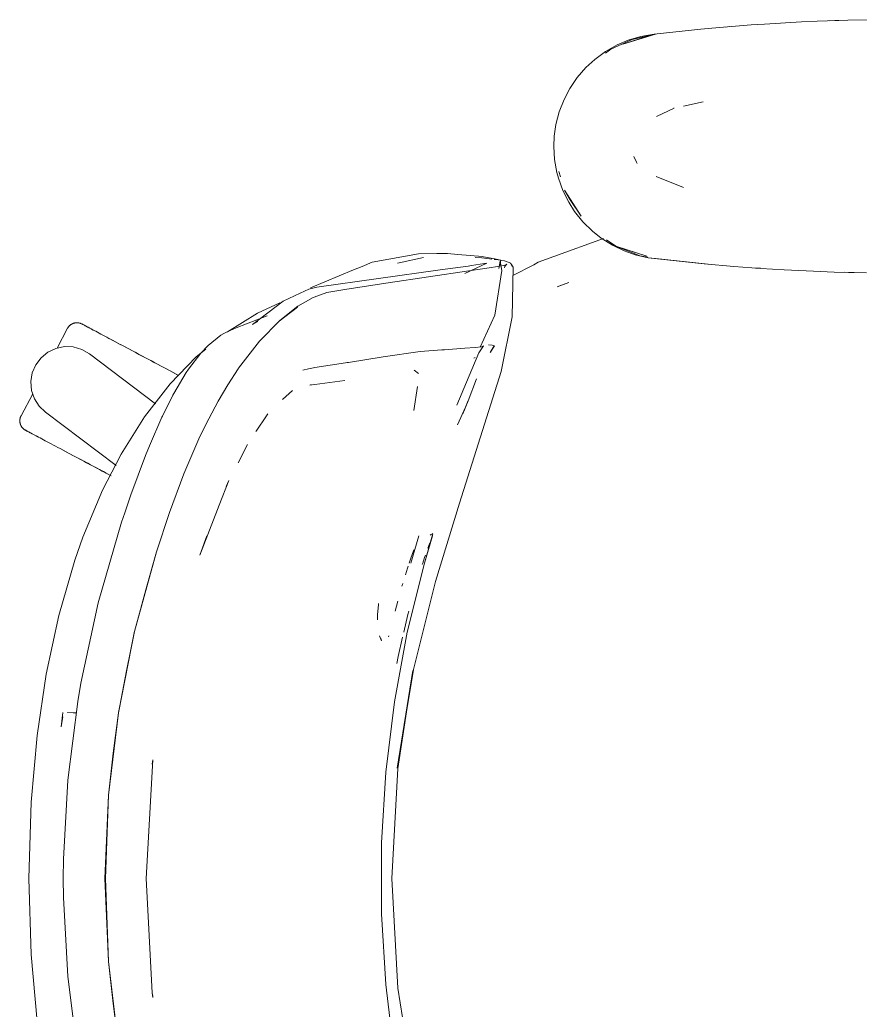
# Model space of a CAD drawing. Header units: millimetres. Extents: x 155927 to 326028, y -36033 to 97293.
# Drawn here: x 200226.8 to 200548.3, y 33479.4 to 33858.2 of the extents above; entities that cross this region are included whole.
import ezdxf

# ---------------------------------------------------------------- set-up
doc = ezdxf.new("R2010")
doc.units = ezdxf.units.MM
doc.header["$MEASUREMENT"] = 0
doc.layers.add('G-IMPT', color=8, linetype='CONTINUOUS', lineweight=9)
doc.layers.add('I-FURN', color=8, linetype='CONTINUOUS', lineweight=9)

msp = doc.modelspace()

# ---------------------------------------------------------------- linework, layer by layer
at = {"layer": 'G-IMPT'}
for p, q in [((200531.83, 33857.65), (200543.59, 33858.04)), ((200536.72, 33857.79), (200538.65, 33857.9)), ((200538.65, 33857.9), (200540.15, 33857.92)), ((200552.01, 33858.21), (200543.59, 33858.04)), ((200487.39, 33854.67), (200469.47, 33852.76)), ((200491.52, 33855.02), (200487.39, 33854.67)), ((200506.58, 33856.26), (200491.52, 33855.02)), ((200498.4, 33855.61), (200496.72, 33855.44)), ((200506.58, 33856.26), (200511.67, 33856.59)), ((200511.67, 33856.59), (200525.81, 33857.4)), ((200531.83, 33857.65), (200525.81, 33857.4)), ((200461.01, 33850.72), (200452.95, 33846.98)), ((200455.32, 33848.59), (200459.56, 33850.4)), ((200469.98, 33852.76), (200457.52, 33848.93)), ((200457.52, 33848.93), (200466.66, 33851.85)), ((200459.56, 33850.4), (200464.42, 33851.87)), ((200461.01, 33850.72), (200469.41, 33852.64)), ((200469.47, 33852.76), (200464.42, 33851.87)), ((200469.98, 33852.76), (200466.66, 33851.85)), ((200450.84, 33845.39), (200452.95, 33846.98)), ((200455.32, 33848.59), (200450.88, 33846.08)), ((200446.8, 33843.08), (200443.36, 33839.92)), ((200446.8, 33843.08), (200450.88, 33846.08)), ((200440.04, 33836.08), (200443.36, 33839.92)), ((200437.21, 33831.92), (200440.04, 33836.08)), ((200437.21, 33831.92), (200435.02, 33827.75)), ((200435.02, 33827.75), (200433.18, 33823.04)), ((200470.35, 33821.19), (200477.13, 33824.46)), ((200476.85, 33824.38), (200477.13, 33824.46)), ((200488.18, 33826.8), (200480.75, 33825.22)), ((200431.92, 33818.17), (200433.18, 33823.04)), ((200431.92, 33818.17), (200431.27, 33813.66)), ((200431.1, 33809.81), (200431.27, 33813.66)), ((200431.1, 33809.81), (200431.4, 33804.77)), ((200431.4, 33804.77), (200432.28, 33799.82)), ((200461.72, 33805.99), (200462.73, 33803.76)), ((200462.73, 33803.76), (200463.03, 33803.31)), ((200432.28, 33799.82), (200432.84, 33797.7)), ((200434.55, 33792.92), (200432.84, 33797.7)), ((200433.64, 33798.13), (200433.02, 33800.16)), ((200480.68, 33794.09), (200470.26, 33798.24)), ((200434.55, 33792.92), (200436.79, 33788.41)), ((200435.2, 33793.02), (200437.36, 33789.34)), ((200435.2, 33793.02), (200441.52, 33783.07)), ((200436.79, 33788.41), (200439.06, 33784.87)), ((200437.36, 33789.34), (200441.52, 33783.07)), ((200442.25, 33780.89), (200439.06, 33784.87)), ((200442.25, 33780.89), (200445.86, 33777.34)), ((200450.06, 33774.6), (200431.12, 33767.66)), ((200445.86, 33777.34), (200449.16, 33774.72)), ((200453.49, 33771.99), (200449.16, 33774.72)), ((200454.81, 33771.6), (200451.23, 33774.02)), ((200453.49, 33771.99), (200458.07, 33769.8)), ((200464.03, 33767.99), (200454.81, 33771.6)), ((200454.81, 33771.6), (200457.52, 33770.69)), ((200454.81, 33771.6), (200466.66, 33767.78)), ((200457.52, 33770.69), (200466.66, 33767.78)), ((200379.34, 33768.76), (200361.64, 33765.52)), ((200381.2, 33767.35), (200371.9, 33765.3)), ((200379.34, 33768.76), (200386.31, 33768.78)), ((200386.31, 33768.78), (200390.48, 33768.78)), ((200394.43, 33768.44), (200390.48, 33768.78)), ((200403.76, 33767.64), (200394.43, 33768.44)), ((200403.59, 33767.12), (200401, 33767.33)), ((200407.38, 33766.7), (200403.59, 33767.12)), ((200403.76, 33767.64), (200404.23, 33767.6)), ((200404.23, 33767.6), (200408.48, 33766.78)), ((200431.12, 33767.66), (200425.15, 33765.47)), ((200458.07, 33769.8), (200462.2, 33768.35)), ((200467.16, 33767.2), (200462.2, 33768.35)), ((200467.09, 33767.41), (200464.03, 33767.99)), ((200467.16, 33767.2), (200490.12, 33764.74)), ((200467.16, 33767.2), (200469.98, 33766.86)), ((200467.16, 33767.2), (200488.6, 33764.84)), ((200490.12, 33764.74), (200469.98, 33766.86)), ((200354.42, 33762.53), (200357.78, 33763.92)), ((200361.64, 33765.52), (200357.78, 33763.92)), ((200371.9, 33765.3), (200371.32, 33765.15)), ((200387.62, 33762.57), (200398.28, 33764.01)), ((200405.46, 33765.2), (200397.06, 33761.21)), ((200399.58, 33764.23), (200398.28, 33764.01)), ((200406.43, 33763.29), (200398.58, 33762.18)), ((200399.58, 33764.23), (200404.6, 33765.06)), ((200405.46, 33765.2), (200404.6, 33765.06)), ((200412.7, 33764.4), (200406.43, 33763.29)), ((200408.89, 33766.53), (200408.27, 33766.6)), ((200408.48, 33766.78), (200410.8, 33766.34)), ((200408.89, 33766.53), (200412.17, 33765.99)), ((200410.07, 33763.06), (200410.8, 33766.34)), ((200410.07, 33763.06), (200410.56, 33765.93)), ((200410.56, 33765.93), (200411.25, 33762.35)), ((200412.08, 33764.23), (200413.18, 33764.79)), ((200412.08, 33764.23), (200412.7, 33764.4)), ((200414.03, 33765.44), (200412.17, 33765.99)), ((200412.28, 33763.36), (200412.36, 33763.86)), ((200412.68, 33764.4), (200412.36, 33763.86)), ((200412.68, 33764.4), (200413.18, 33764.79)), ((200414.03, 33765.44), (200414.57, 33765.12)), ((200414.57, 33765.12), (200414.94, 33764.62)), ((200415.55, 33763.59), (200414.94, 33764.62)), ((200415.07, 33764), (200414.94, 33764.62)), ((200414.94, 33764.62), (200414.96, 33764.55)), ((200415.07, 33764), (200414.96, 33764.55)), ((200415.16, 33744.6), (200415.55, 33763.59)), ((200415.48, 33760.4), (200423.39, 33764.54)), ((200423.39, 33764.54), (200425.15, 33765.47)), ((200488.6, 33764.84), (200500, 33763.86)), ((200510.28, 33763.13), (200500, 33763.86)), ((200508.24, 33763.27), (200506.82, 33763.4)), ((200508.24, 33763.27), (200510.14, 33763.18)), ((200510.28, 33763.13), (200519.15, 33762.57)), ((200337.97, 33755.74), (200354.42, 33762.53)), ((200387.62, 33762.57), (200340.4, 33755.9)), ((200398.58, 33762.18), (200367.71, 33757.63)), ((200408.53, 33745.3), (200411.25, 33762.35)), ((200530.46, 33762.03), (200519.15, 33762.57)), ((200530.46, 33762.03), (200538.34, 33761.73)), ((200550.65, 33761.44), (200538.34, 33761.73)), ((200542.21, 33761.65), (200543.87, 33761.58)), ((200543.87, 33761.58), (200545.95, 33761.58)), ((200340.4, 33755.9), (200337.41, 33755.25)), ((200367.71, 33757.63), (200351.94, 33755.23)), ((200432.42, 33756.06), (200436.89, 33757.7)), ((200432.42, 33756.06), (200433.01, 33756.32)), ((200436.89, 33757.7), (200433.01, 33756.32)), ((200334.04, 33753.68), (200327.52, 33750.64)), ((200333.22, 33748.68), (200339.06, 33751.97)), ((200334.04, 33753.68), (200337.41, 33755.25)), ((200339.06, 33751.97), (200339.48, 33752.18)), ((200344.27, 33753.93), (200339.48, 33752.18)), ((200344.27, 33753.93), (200351.94, 33755.23)), ((200315.82, 33741.7), (200327.52, 33750.64)), ((200326.34, 33749.97), (200317.71, 33745.99)), ((200326.05, 33742.96), (200333, 33748.35)), ((200333.22, 33748.68), (200326.26, 33743.26)), ((200333, 33748.35), (200329.62, 33745.76)), ((200317.71, 33745.99), (200306.26, 33738.87)), ((200321.47, 33744.94), (200309.57, 33740.43)), ((200326.05, 33742.96), (200329.62, 33745.76)), ((200408.53, 33745.3), (200402.92, 33732.95)), ((200415.16, 33744.6), (200410.97, 33723.65)), ((200307.34, 33739.35), (200309.57, 33740.43)), ((200315.82, 33741.7), (200317.85, 33742.86)), ((200318.52, 33735.36), (200326.26, 33743.26)), ((200303.77, 33737.56), (200298.9, 33733.7)), ((200303.77, 33737.56), (200304.9, 33738.18)), ((200304.9, 33738.18), (200307.34, 33739.35)), ((200298.9, 33733.7), (200296.01, 33730.68)), ((200318.52, 33735.36), (200310.5, 33724.92)), ((200397.12, 33732.58), (200400.99, 33732.88)), ((200401.07, 33732.88), (200400.99, 33732.88)), ((200401.07, 33732.88), (200403.46, 33733.18)), ((200404.19, 33733.47), (200402.43, 33730.8)), ((200403.47, 33733.18), (200403.46, 33733.18)), ((200403.47, 33733.18), (200404.19, 33733.47)), ((200406.1, 33733.94), (200407.46, 33733.77)), ((200406.8, 33731.01), (200408.33, 33733.5)), ((200408.39, 33733.48), (200406.8, 33731.01)), ((200408.33, 33733.5), (200406.84, 33731.03)), ((200407.46, 33733.77), (200408.33, 33733.5)), ((200408.39, 33733.48), (200408.33, 33733.5)), ((200294.34, 33729.26), (200284.38, 33718.96)), ((200296.01, 33730.68), (200291.29, 33724.55)), ((200294.34, 33729.26), (200298.01, 33732.26)), ((200365.88, 33729.29), (200352.52, 33727.17)), ((200365.88, 33729.29), (200379.95, 33731.32)), ((200380.03, 33731.33), (200379.95, 33731.32)), ((200380.03, 33731.33), (200388.27, 33731.95)), ((200388.27, 33731.95), (200389.26, 33732.02)), ((200389.26, 33732.02), (200397.12, 33732.58)), ((200402.43, 33730.8), (200393.99, 33710.82)), ((200400.98, 33729.08), (200400.54, 33728.81)), ((200339.68, 33725.2), (200339.21, 33725.12)), ((200351.4, 33727), (200339.68, 33725.2)), ((200351.4, 33727), (200352.01, 33727.09)), ((200352.52, 33727.17), (200352.01, 33727.09)), ((200285.7, 33715.26), (200290.43, 33723.26)), ((200291.29, 33724.55), (200290.43, 33723.26)), ((200306.45, 33718.57), (200310.33, 33724.67)), ((200310.33, 33724.67), (200310.5, 33724.92)), ((200335.06, 33724.24), (200337.23, 33724.7)), ((200337.23, 33724.7), (200339.21, 33725.12)), ((200379.29, 33722.94), (200377.65, 33724.22)), ((200394.98, 33673.41), (200410.97, 33723.65)), ((200274.57, 33706.36), (200284.38, 33718.96)), ((200306.45, 33718.57), (200302.68, 33712.34)), ((200351.1, 33720.32), (200337.75, 33718.54)), ((200337.75, 33718.54), (200338.22, 33718.68)), ((200378.94, 33717.99), (200377.54, 33708.83)), ((200378.94, 33717.99), (200378.89, 33717.64)), ((200398.29, 33712.46), (200401.54, 33720.93)), ((200285.39, 33714.66), (200281.39, 33706.65)), ((200285.39, 33714.66), (200285.7, 33715.26)), ((200327.25, 33713.04), (200331.16, 33716.38)), ((200299.11, 33705.55), (200302.68, 33712.34)), ((200397.27, 33710.08), (200394.22, 33703.37)), ((200396.27, 33707.56), (200398.3, 33712.67)), ((200398.3, 33712.67), (200396.27, 33707.55)), ((200398.29, 33712.46), (200396.27, 33707.56)), ((200265.6, 33692.07), (200274.57, 33706.36)), ((200281.17, 33706.21), (200281.39, 33706.65)), ((200320.98, 33706.41), (200317.48, 33701.27)), ((200320.98, 33706.41), (200321.73, 33707.51)), ((200281.17, 33706.21), (200276.4, 33695.25)), ((200299.11, 33705.55), (200295.72, 33698.82)), ((200289.55, 33684.6), (200295.72, 33698.82)), ((200317.48, 33701.27), (200317.09, 33700.7)), ((200276.4, 33695.25), (200274.92, 33691.57)), ((200313.95, 33695.8), (200310.41, 33688.83)), ((200258.51, 33678.29), (200265.6, 33692.07)), ((200269.32, 33676.5), (200274.92, 33691.57)), ((200284.09, 33669.72), (200289.55, 33684.6)), ((200303.05, 33672.64), (200306.78, 33681.96)), ((200306.78, 33681.96), (200305.78, 33679.72)), ((200250.99, 33660.32), (200258.51, 33678.29)), ((200269.32, 33676.5), (200266.98, 33669.67)), ((200302.39, 33670.91), (200303.05, 33672.64)), ((200385.8, 33643.43), (200394.98, 33673.41)), ((200265.78, 33666.07), (200266.98, 33669.67)), ((200284.09, 33669.72), (200279.08, 33654.8)), ((200295.68, 33653.46), (200302.39, 33670.91)), ((200265.78, 33666.07), (200256.84, 33635.24)), ((200295.68, 33653.46), (200298.4, 33660.89)), ((200376.37, 33650.38), (200379.41, 33660.81)), ((200381.57, 33650.38), (200384.84, 33661.6)), ((200381.57, 33650.38), (200384.68, 33661.2)), ((200381.57, 33650.38), (200384.63, 33660.91)), ((200383.75, 33661.06), (200384.36, 33661.45)), ((200383.75, 33661.06), (200383.96, 33661.21)), ((200384.63, 33660.91), (200384.68, 33661.2)), ((200384.84, 33661.6), (200384.7, 33661.85)), ((200250.99, 33660.32), (200247.92, 33651.58)), ((200382.95, 33656.16), (200383.29, 33657.13)), ((200383.29, 33657.13), (200383.69, 33658.2)), ((200270.7, 33624.3), (200279.08, 33654.8)), ((200270.7, 33624.3), (200279.12, 33654.71)), ((200275.35, 33641.55), (200279.12, 33654.71)), ((200376.48, 33652.68), (200376.74, 33653.4)), ((200377.5, 33655.56), (200376.74, 33653.4)), ((200381.96, 33653.41), (200381.67, 33652.61)), ((200247.92, 33651.58), (200241.74, 33630.34)), ((200375.02, 33624.06), (200381.57, 33650.38)), ((200376.48, 33652.68), (200375.71, 33650.37)), ((200380.94, 33650.38), (200380.79, 33649.92)), ((200380.94, 33650.38), (200381.67, 33652.61)), ((200375.09, 33648.46), (200374.3, 33645.97)), ((200375.33, 33649.24), (200375.09, 33648.46)), ((200373.31, 33642.67), (200372.98, 33641.55)), ((200385.8, 33643.43), (200377.48, 33609.75)), ((200275.35, 33641.55), (200270.7, 33624.3)), ((200250.17, 33604.45), (200256.84, 33635.24)), ((200363.7, 33630.82), (200363.98, 33634.53)), ((200363.98, 33634.53), (200364.01, 33635.01)), ((200371.4, 33635.88), (200370.4, 33632.02)), ((200371.4, 33635.88), (200371.01, 33634.35)), ((200363.7, 33630.82), (200363.6, 33629.45)), ((200373.7, 33624.05), (200375.25, 33630.8)), ((200375.25, 33630.8), (200375.59, 33632.08)), ((200241.74, 33630.34), (200236.93, 33607.98)), ((200363.6, 33628.75), (200363.6, 33629.45)), ((200264.52, 33593.18), (200270.74, 33624.42)), ((200270.74, 33624.42), (200264.53, 33593.25)), ((200270.7, 33624.3), (200267.62, 33609.28)), ((200375.02, 33624.06), (200370.09, 33597.4)), ((200365.13, 33620.66), (200364.45, 33622.61)), ((200365.13, 33620.66), (200364.92, 33621.71)), ((200367.8, 33622.26), (200367.94, 33622.67)), ((200371.54, 33614.65), (200373.25, 33622.07)), ((200371.07, 33612.02), (200371.54, 33614.65)), ((200233.44, 33584.56), (200236.93, 33607.98)), ((200264.52, 33593.18), (200267.62, 33609.28)), ((200377.48, 33609.75), (200371.23, 33572.01)), ((200371.23, 33572.01), (200377.22, 33609.37)), ((200371.49, 33571.83), (200377.22, 33609.37)), ((200248.99, 33597.53), (200250.17, 33604.45)), ((200245.17, 33567.36), (200248.99, 33597.53)), ((200370.09, 33597.4), (200366.79, 33570.48)), ((200243.34, 33593.26), (200242.69, 33587.85)), ((200245.1, 33593.29), (200247.19, 33593.22)), ((200245.1, 33593.29), (200245.21, 33593.29)), ((200248.44, 33593.17), (200247.19, 33593.22)), ((200260.7, 33561.66), (200264.53, 33593.25)), ((200260.74, 33561.62), (200264.52, 33593.18)), ((200262.58, 33577.7), (200264.52, 33593.18)), ((200243.26, 33591.61), (200242.69, 33587.85)), ((200231.18, 33558.99), (200233.44, 33584.56)), ((200262.58, 33577.7), (200260.74, 33561.62)), ((200275.19, 33529.85), (200277.69, 33575.19)), ((200277.69, 33575.19), (200277.46, 33573.57)), ((200277.46, 33573.57), (200277.7, 33574.88)), ((200277.74, 33575.12), (200277.7, 33574.88)), ((200365.14, 33543.41), (200366.79, 33570.48)), ((200371.49, 33571.83), (200369.13, 33529.85)), ((200243.56, 33537.16), (200245.17, 33567.36)), ((200230.33, 33529.85), (200231.18, 33558.99)), ((200259.37, 33529.85), (200260.7, 33561.66)), ((200260.74, 33561.62), (200259.6, 33529.85)), ((200260.74, 33561.62), (200260.06, 33546.73)), ((200260.06, 33546.73), (200259.6, 33529.85)), ((200365.14, 33516.29), (200365.14, 33543.41)), ((200243.56, 33537.16), (200243.46, 33529.85)), ((200231.18, 33500.7), (200230.33, 33529.85)), ((200243.56, 33522.53), (200243.46, 33529.85)), ((200260.7, 33498.03), (200259.37, 33529.85)), ((200260.06, 33512.96), (200259.6, 33529.85)), ((200260.74, 33498.07), (200259.6, 33529.85)), ((200275.14, 33529.85), (200277.46, 33486.12)), ((200275.19, 33529.85), (200277.46, 33486.12)), ((200371.49, 33487.86), (200369.13, 33529.85)), ((200243.56, 33522.53), (200245.17, 33492.33)), ((200365.14, 33516.29), (200366.79, 33489.21)), ((200260.06, 33512.96), (200260.74, 33498.07)), ((200233.44, 33475.13), (200231.18, 33500.7)), ((200260.7, 33498.03), (200264.53, 33466.44)), ((200260.74, 33498.07), (200264.52, 33466.52)), ((200260.74, 33498.07), (200262.58, 33481.99)), ((200245.17, 33492.33), (200248.99, 33462.16)), ((200370.09, 33462.3), (200366.79, 33489.21)), ((200377.48, 33449.94), (200371.49, 33487.86)), ((200277.46, 33486.12), (200277.73, 33484.34)), ((200277.46, 33486.12), (200277.7, 33484.81)), ((200277.74, 33484.57), (200277.7, 33484.81)), ((200264.52, 33466.52), (200262.58, 33481.99))]:
    msp.add_line(p, q, dxfattribs=at)
at = {"layer": 'I-FURN'}
for p, q in [((200245.1, 33740.23), (200245.18, 33740.37)), ((200245.18, 33740.37), (200245.27, 33740.5)), ((200245.27, 33740.5), (200245.36, 33740.64)), ((200245.36, 33740.64), (200245.45, 33740.77)), ((200245.45, 33740.77), (200245.55, 33740.89)), ((200245.55, 33740.89), (200245.65, 33741.02)), ((200245.65, 33741.02), (200245.76, 33741.13)), ((200245.76, 33741.13), (200245.88, 33741.25)), ((200245.88, 33741.25), (200246, 33741.36)), ((200246, 33741.36), (200246.12, 33741.46)), ((200246.12, 33741.46), (200246.25, 33741.56)), ((200246.25, 33741.56), (200246.38, 33741.65)), ((200246.38, 33741.65), (200246.51, 33741.74)), ((200246.51, 33741.74), (200246.65, 33741.83)), ((200246.65, 33741.83), (200246.79, 33741.9)), ((200246.79, 33741.9), (200246.94, 33741.98)), ((200246.94, 33741.98), (200247.08, 33742.04)), ((200247.08, 33742.04), (200247.23, 33742.1)), ((200247.23, 33742.1), (200247.39, 33742.16)), ((200247.39, 33742.16), (200247.54, 33742.2)), ((200247.54, 33742.2), (200247.7, 33742.25)), ((200247.7, 33742.25), (200247.85, 33742.28)), ((200247.85, 33742.28), (200248.01, 33742.31)), ((200248.01, 33742.31), (200248.17, 33742.33)), ((200248.17, 33742.33), (200248.33, 33742.35)), ((200248.33, 33742.35), (200248.49, 33742.36)), ((200248.49, 33742.36), (200248.65, 33742.36)), ((200248.65, 33742.36), (200248.81, 33742.36)), ((200248.81, 33742.36), (200248.98, 33742.35)), ((200248.98, 33742.35), (200249.14, 33742.34)), ((200249.14, 33742.34), (200249.3, 33742.31)), ((200249.3, 33742.31), (200249.45, 33742.28)), ((200249.45, 33742.28), (200249.61, 33742.25)), ((200249.61, 33742.25), (200249.77, 33742.21)), ((200249.77, 33742.21), (200249.92, 33742.16)), ((200249.92, 33742.16), (200250.07, 33742.11)), ((200250.07, 33742.11), (200250.22, 33742.05)), ((200250.22, 33742.05), (200250.37, 33741.98)), ((200250.37, 33741.98), (200250.52, 33741.91)), ((200250.52, 33741.91), (200250.55, 33741.89)), ((200250.55, 33741.89), (200250.57, 33741.88)), ((200250.56, 33741.89), (200250.55, 33741.89)), ((200250.6, 33741.87), (200250.56, 33741.89)), ((200250.57, 33741.88), (200250.63, 33741.85)), ((200250.68, 33741.82), (200250.6, 33741.87)), ((200250.63, 33741.85), (200250.73, 33741.8)), ((200250.81, 33741.76), (200250.68, 33741.82)), ((200250.73, 33741.8), (200250.87, 33741.72)), ((200250.97, 33741.67), (200250.81, 33741.76)), ((200250.87, 33741.72), (200251.05, 33741.63)), ((200251.17, 33741.56), (200250.97, 33741.67)), ((200251.05, 33741.63), (200251.27, 33741.51)), ((200251.41, 33741.44), (200251.17, 33741.56)), ((200251.27, 33741.51), (200251.53, 33741.37)), ((200251.69, 33741.29), (200251.41, 33741.44)), ((200251.53, 33741.37), (200251.83, 33741.21)), ((200252.01, 33741.12), (200251.69, 33741.29)), ((200251.83, 33741.21), (200252.17, 33741.03)), ((200252.36, 33740.93), (200252.01, 33741.12)), ((200252.17, 33741.03), (200252.54, 33740.84)), ((200252.75, 33740.72), (200252.36, 33740.93)), ((200252.54, 33740.84), (200252.95, 33740.62)), ((200253.18, 33740.49), (200252.75, 33740.72)), ((200252.95, 33740.62), (200253.39, 33740.38)), ((200253.65, 33740.25), (200253.18, 33740.49)), ((200253.39, 33740.38), (200253.88, 33740.12)), ((200245.1, 33740.23), (200241.07, 33732.64)), ((200254.15, 33739.98), (200253.65, 33740.25)), ((200253.88, 33740.12), (200254.39, 33739.85)), ((200254.69, 33739.69), (200254.15, 33739.98)), ((200254.39, 33739.85), (200254.94, 33739.56)), ((200255.26, 33739.39), (200254.69, 33739.69)), ((200254.94, 33739.56), (200255.53, 33739.25)), ((200255.86, 33739.07), (200255.26, 33739.39)), ((200256.49, 33738.73), (200255.86, 33739.07)), ((200257.15, 33738.38), (200256.49, 33738.73)), ((200257.85, 33738.01), (200257.15, 33738.38)), ((200258.57, 33737.63), (200257.85, 33738.01)), ((200259.32, 33737.23), (200258.57, 33737.63)), ((200260.1, 33736.82), (200259.32, 33737.23)), ((200260.9, 33736.39), (200260.1, 33736.82)), ((200240.61, 33732.55), (200243.92, 33733.22)), ((200243.92, 33733.22), (200247.29, 33733.08)), ((200247.29, 33733.08), (200250.53, 33732.14)), ((200261.72, 33735.95), (200260.9, 33736.39)), ((200261.27, 33736.19), (200262.11, 33735.75)), ((200262.57, 33735.5), (200261.72, 33735.95)), ((200262.11, 33735.75), (200262.97, 33735.29)), ((200263.44, 33735.04), (200262.57, 33735.5)), ((200262.97, 33735.29), (200263.84, 33734.83)), ((200264.32, 33734.57), (200263.44, 33735.04)), ((200263.84, 33734.83), (200264.74, 33734.35)), ((200265.23, 33734.09), (200264.32, 33734.57)), ((200264.74, 33734.35), (200265.65, 33733.86)), ((200266.15, 33733.6), (200265.23, 33734.09)), ((200265.65, 33733.86), (200266.58, 33733.37)), ((200267.09, 33733.1), (200266.15, 33733.6)), ((200266.58, 33733.37), (200267.53, 33732.87)), ((200268.04, 33732.59), (200267.09, 33733.1)), ((200267.53, 33732.87), (200268.48, 33732.36)), ((200232.92, 33726.28), (200234.95, 33728.98)), ((200234.95, 33728.98), (200237.56, 33731.11)), ((200237.56, 33731.11), (200240.61, 33732.55)), ((200250.53, 33732.14), (200253.45, 33730.45)), ((200253.45, 33730.45), (200278.76, 33711.37)), ((200269.01, 33732.08), (200268.04, 33732.59)), ((200268.48, 33732.36), (200269.45, 33731.84)), ((200269.98, 33731.56), (200269.01, 33732.08)), ((200269.45, 33731.84), (200270.43, 33731.32)), ((200270.96, 33731.04), (200269.98, 33731.56)), ((200270.43, 33731.32), (200271.42, 33730.8)), ((200271.95, 33730.51), (200270.96, 33731.04)), ((200271.42, 33730.8), (200272.41, 33730.27)), ((200272.95, 33729.98), (200271.95, 33730.51)), ((200272.41, 33730.27), (200273.41, 33729.74)), ((200273.95, 33729.45), (200272.95, 33729.98)), ((200273.41, 33729.74), (200274.41, 33729.2)), ((200274.96, 33728.92), (200273.95, 33729.45)), ((200274.41, 33729.2), (200275.42, 33728.67)), ((200231.59, 33723.18), (200232.92, 33726.28)), ((200275.96, 33728.38), (200274.96, 33728.92)), ((200275.42, 33728.67), (200276.42, 33728.14)), ((200276.97, 33727.85), (200275.96, 33728.38)), ((200276.42, 33728.14), (200277.43, 33727.6)), ((200277.97, 33727.31), (200276.97, 33727.85)), ((200277.43, 33727.6), (200278.43, 33727.07)), ((200278.97, 33726.78), (200277.97, 33727.31)), ((200278.43, 33727.07), (200279.43, 33726.54)), ((200279.96, 33726.25), (200278.97, 33726.78)), ((200279.43, 33726.54), (200280.42, 33726.01)), ((200280.95, 33725.73), (200279.96, 33726.25)), ((200280.42, 33726.01), (200281.4, 33725.49)), ((200281.93, 33725.21), (200280.95, 33725.73)), ((200281.4, 33725.49), (200282.38, 33724.97)), ((200282.9, 33724.69), (200281.93, 33725.21)), ((200231.05, 33719.85), (200231.59, 33723.18)), ((200282.38, 33724.97), (200283.34, 33724.46)), ((200283.86, 33724.18), (200282.9, 33724.69)), ((200283.34, 33724.46), (200284.29, 33723.95)), ((200284.8, 33723.68), (200283.86, 33724.18)), ((200284.29, 33723.95), (200285.23, 33723.45)), ((200285.73, 33723.19), (200284.8, 33723.68)), ((200285.23, 33723.45), (200286.15, 33722.96)), ((200286.64, 33722.7), (200285.73, 33723.19)), ((200286.15, 33722.96), (200287.06, 33722.48)), ((200287.54, 33722.23), (200286.64, 33722.7)), ((200231.31, 33716.49), (200231.05, 33719.85)), ((200231.76, 33715.14), (200227.29, 33706.73)), ((200232.38, 33713.29), (200231.31, 33716.49)), ((200234.18, 33710.44), (200232.38, 33713.29)), ((200236.61, 33708.1), (200234.18, 33710.44)), ((200227.02, 33706.09), (200227.08, 33706.25)), ((200227.08, 33706.25), (200227.13, 33706.4)), ((200227.13, 33706.4), (200227.2, 33706.54)), ((200227.2, 33706.54), (200227.27, 33706.69)), ((200227.27, 33706.69), (200227.29, 33706.73)), ((200263.67, 33687.7), (200236.61, 33708.1)), ((200226.82, 33704.99), (200226.83, 33705.15)), ((200226.82, 33704.83), (200226.82, 33704.99)), ((200226.82, 33704.66), (200226.82, 33704.83)), ((200226.83, 33704.5), (200226.82, 33704.66)), ((200226.83, 33705.15), (200226.85, 33705.31)), ((200226.85, 33704.34), (200226.83, 33704.5)), ((200226.85, 33705.31), (200226.87, 33705.47)), ((200226.87, 33704.18), (200226.85, 33704.34)), ((200226.87, 33705.47), (200226.9, 33705.63)), ((200226.9, 33704.03), (200226.87, 33704.18)), ((200226.9, 33705.63), (200226.93, 33705.78)), ((200226.94, 33703.87), (200226.9, 33704.03)), ((200226.93, 33705.78), (200226.97, 33705.94)), ((200226.98, 33703.71), (200226.94, 33703.87)), ((200226.97, 33705.94), (200227.02, 33706.09)), ((200227.03, 33703.56), (200226.98, 33703.71)), ((200227.08, 33703.41), (200227.03, 33703.56)), ((200227.14, 33703.26), (200227.08, 33703.41)), ((200227.21, 33703.11), (200227.14, 33703.26)), ((200227.28, 33702.97), (200227.21, 33703.11)), ((200227.36, 33702.82), (200227.28, 33702.97)), ((200227.44, 33702.69), (200227.36, 33702.82)), ((200227.53, 33702.55), (200227.44, 33702.69)), ((200227.62, 33702.42), (200227.53, 33702.55)), ((200227.72, 33702.29), (200227.62, 33702.42)), ((200227.83, 33702.17), (200227.72, 33702.29)), ((200227.93, 33702.05), (200227.83, 33702.17)), ((200228.05, 33701.94), (200227.93, 33702.05)), ((200228.17, 33701.83), (200228.05, 33701.94)), ((200228.29, 33701.72), (200228.17, 33701.83)), ((200228.42, 33701.62), (200228.29, 33701.72)), ((200228.55, 33701.53), (200228.42, 33701.62)), ((200228.68, 33701.44), (200228.55, 33701.53)), ((200228.82, 33701.35), (200228.68, 33701.44)), ((200228.96, 33701.28), (200228.82, 33701.35)), ((200228.96, 33701.27), (200228.96, 33701.28)), ((200228.96, 33701.28), (200228.98, 33701.27)), ((200229.01, 33701.25), (200228.96, 33701.27)), ((200228.98, 33701.27), (200229.04, 33701.23)), ((200229.09, 33701.21), (200229.01, 33701.25)), ((200229.04, 33701.23), (200229.14, 33701.18)), ((200229.21, 33701.14), (200229.09, 33701.21)), ((200229.14, 33701.18), (200229.28, 33701.11)), ((200229.37, 33701.06), (200229.21, 33701.14)), ((200229.28, 33701.11), (200229.46, 33701.01)), ((200229.57, 33700.95), (200229.37, 33701.06)), ((200229.46, 33701.01), (200229.68, 33700.89)), ((200229.81, 33700.82), (200229.57, 33700.95)), ((200229.68, 33700.89), (200229.94, 33700.76)), ((200230.09, 33700.67), (200229.81, 33700.82)), ((200229.94, 33700.76), (200230.23, 33700.6)), ((200230.41, 33700.5), (200230.09, 33700.67)), ((200230.23, 33700.6), (200230.57, 33700.42)), ((200230.77, 33700.31), (200230.41, 33700.5)), ((200230.57, 33700.42), (200230.94, 33700.22)), ((200231.16, 33700.11), (200230.77, 33700.31)), ((200230.94, 33700.22), (200231.35, 33700)), ((200231.59, 33699.88), (200231.16, 33700.11)), ((200231.35, 33700), (200231.8, 33699.77)), ((200232.05, 33699.63), (200231.59, 33699.88)), ((200231.8, 33699.77), (200232.28, 33699.51)), ((200232.56, 33699.36), (200232.05, 33699.63)), ((200232.28, 33699.51), (200232.8, 33699.23)), ((200233.09, 33699.08), (200232.56, 33699.36)), ((200232.8, 33699.23), (200233.35, 33698.94)), ((200233.66, 33698.78), (200233.09, 33699.08)), ((200233.35, 33698.94), (200233.93, 33698.63)), ((200233.93, 33698.63), (200234.55, 33698.3)), ((200234.55, 33698.3), (200235.2, 33697.96)), ((200235.2, 33697.96), (200235.87, 33697.6)), ((200235.87, 33697.6), (200236.58, 33697.22)), ((200236.58, 33697.22), (200237.32, 33696.83)), ((200237.32, 33696.83), (200238.08, 33696.43)), ((200238.08, 33696.43), (200238.87, 33696.01)), ((200238.87, 33696.01), (200239.68, 33695.58)), ((200239.68, 33695.58), (200240.51, 33695.13)), ((200240.51, 33695.13), (200241.37, 33694.68)), ((200241.37, 33694.68), (200242.25, 33694.21)), ((200242.25, 33694.21), (200243.14, 33693.73)), ((200243.63, 33693.47), (200242.73, 33693.95)), ((200243.14, 33693.73), (200244.06, 33693.25)), ((200244.56, 33692.98), (200243.63, 33693.47)), ((200244.06, 33693.25), (200244.99, 33692.75)), ((200245.49, 33692.48), (200244.56, 33692.98)), ((200244.99, 33692.75), (200245.93, 33692.25)), ((200246.45, 33691.98), (200245.49, 33692.48)), ((200245.93, 33692.25), (200246.89, 33691.74)), ((200247.41, 33691.47), (200246.45, 33691.98)), ((200246.89, 33691.74), (200247.86, 33691.23)), ((200248.38, 33690.95), (200247.41, 33691.47)), ((200247.86, 33691.23), (200248.84, 33690.71)), ((200249.37, 33690.42), (200248.38, 33690.95)), ((200248.84, 33690.71), (200249.82, 33690.18)), ((200250.36, 33689.9), (200249.37, 33690.42)), ((200249.82, 33690.18), (200250.82, 33689.65)), ((200251.36, 33689.37), (200250.36, 33689.9)), ((200250.82, 33689.65), (200251.82, 33689.12)), ((200252.36, 33688.83), (200251.36, 33689.37)), ((200251.82, 33689.12), (200252.82, 33688.59)), ((200253.36, 33688.3), (200252.36, 33688.83)), ((200252.82, 33688.59), (200253.82, 33688.05)), ((200254.37, 33687.77), (200253.36, 33688.3)), ((200253.82, 33688.05), (200254.83, 33687.52)), ((200255.37, 33687.23), (200254.37, 33687.77)), ((200254.83, 33687.52), (200255.83, 33686.99)), ((200256.37, 33686.7), (200255.37, 33687.23)), ((200255.83, 33686.99), (200256.83, 33686.45)), ((200257.37, 33686.17), (200256.37, 33686.7)), ((200256.83, 33686.45), (200257.83, 33685.92)), ((200258.37, 33685.64), (200257.37, 33686.17)), ((200257.83, 33685.92), (200258.82, 33685.4)), ((200259.35, 33685.11), (200258.37, 33685.64)), ((200258.82, 33685.4), (200259.81, 33684.87)), ((200260.33, 33684.59), (200259.35, 33685.11)), ((200259.81, 33684.87), (200260.78, 33684.36)), ((200261.3, 33684.08), (200260.33, 33684.59)), ((200260.78, 33684.36), (200261.74, 33683.84))]:
    msp.add_line(p, q, dxfattribs=at)

doc.saveas('drawing.dxf')
